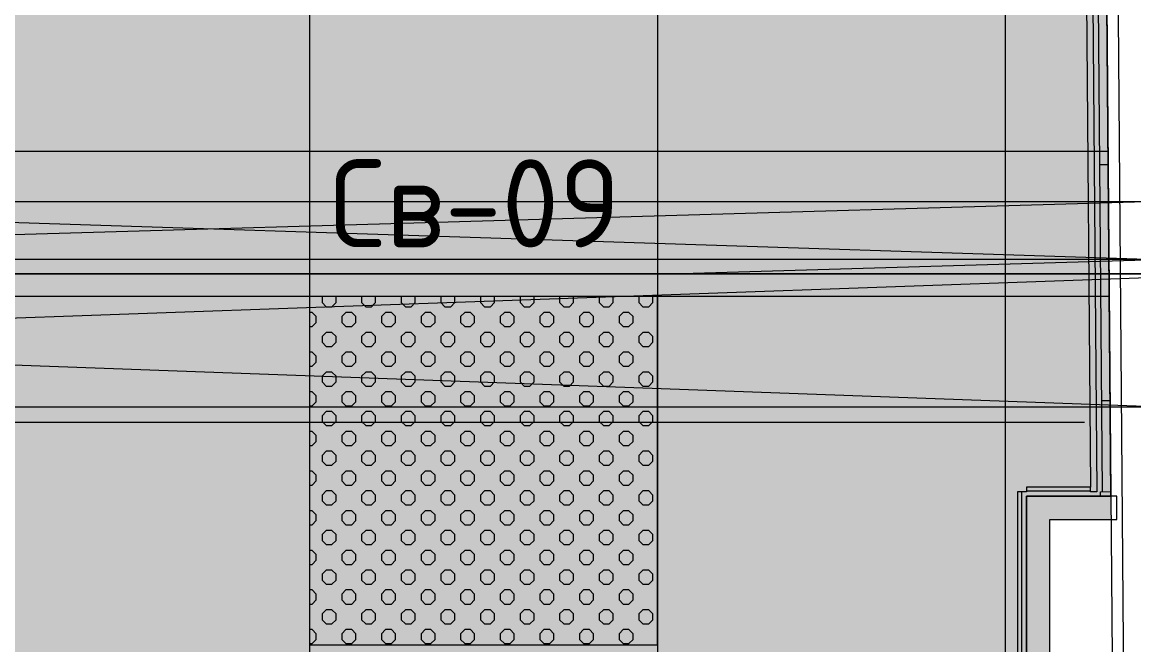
# Model space of a CAD drawing. Header units: millimetres. Extents: x -13069 to 207500, y -71366 to 56785.
# Drawn here: x 171982 to 173898, y 34273 to 35346 of the extents above; entities that cross this region are included whole.
import ezdxf

# ---------------------------------------------------------------- set-up
doc = ezdxf.new("R2010")
doc.units = ezdxf.units.MM
doc.layers.add('PDF _Подложка без мебели', color=7, linetype='Continuous')
doc.layers.add('PDF _Текст', color=7, linetype='Continuous')
doc.layers.add('PDF _Потолки', color=7, linetype='Continuous', lineweight=5, true_color=0x535353)
doc.layers.add('PDF _Ригели', color=7, linetype='Continuous', true_color=0x959595)
doc.layers.add('PDF _светильники', color=7, linetype='Continuous', true_color=0xffffff)
doc.styles.add('PDF GOST Common', font='GOST_Common.ttf')

msp = doc.modelspace()

# ---------------------------------------------------------------- hatches: boundary and pattern name
at = {"layer": 'PDF _Потолки', "true_color": 0xcae6ff, "transparency": 33554559}
msp.add_hatch(color=254, dxfattribs=at).paths.add_polyline_path([(167977.922, 35239.842), (167977.922, 36244.642), (170279.521, 36244.642), (170279.521, 34656.742), (170429.521, 34656.742), (170429.521, 38515.443), (171388.92, 38499.243), (171388.92, 38361.943), (171808.921, 38361.943), (171808.921, 38492.143), (171925.12, 38490.142), (171910.02, 42957.142), (173810.319, 42957.142), (173840.519, 39227.542), (173296.72, 39236.743), (173283.525, 38467.242), (173299.723, 36362.342), (173843.724, 36362.643), (173858.525, 34529.142), (173713.322, 34529.142), (173713.322, 33554.843), (170429.521, 33554.643), (168905.925, 33554.643), (168905.925, 35239.842)])

# ---------------------------------------------------------------- linework, layer by layer
at = {"layer": 'PDF _Подложка без мебели', "lineweight": 18}
for points in [[(173846.824, 38447.042), (173826.823, 38446.942), (173829.222, 38152.542), (173843.724, 36362.643), (173870.42, 33054.142), (173890.422, 33054.241), (174220.42, 33056.942), (174280.424, 33057.443), (174281.022, 32981.442), (174280.424, 33057.443), (174220.42, 33056.942)], [(173890.422, 33054.241), (173863.725, 36362.742), (173808.72, 36362.342), (173823.423, 34545.042), (173713.322, 34545.042), (173713.322, 34537.042), (173697.422, 34537.042), (173697.422, 33570.542), (173007.225, 33570.542), (173007.225, 33389.642), (173862.425, 33389.642), (173862.425, 33404.643)], [(173819.725, 36362.441), (173834.422, 34537.042), (173823.423, 34536.943), (173823.423, 34545.042)], [(173828.721, 36362.441), (173843.425, 34537.042)], [(173853.89, 35099.941), (173841.02, 35099.941)], [(173857.162, 34693.542), (173842.222, 34693.542)], [(173704.319, 34537.042), (173704.319, 33570.542), (173705.424, 33570.542)], [(173823.423, 34538.142), (173713.322, 34538.142)], [(173840.922, 34529.142), (173840.922, 34537.042), (173858.421, 34537.242)]]:
    msp.add_lwpolyline(points, dxfattribs=at)
msp.add_lwpolyline([(173868.724, 34529.142), (173713.322, 34529.142), (173713.322, 33554.643), (173753.324, 33554.643), (173753.324, 34489.143), (173868.724, 34489.143)], close=True, dxfattribs=at)
at = {"layer": 'PDF _Подложка без мебели', "lineweight": 0, "transparency": 33554559}
for points in [[(173753.422, 33554.643), (173713.322, 33554.643), (173753.422, 34529.142), (173713.322, 34529.142)], [(173753.422, 34489.143), (173753.422, 34529.142), (173858.824, 34489.143), (173858.525, 34529.142)]]:
    msp.add_solid(points, dxfattribs=at)
at = {"layer": 'PDF _Потолки', "color": 7, "lineweight": 13}
msp.add_lwpolyline([(167977.922, 35239.842), (168905.925, 35239.842), (168905.925, 33554.643), (170429.521, 33554.643), (173713.322, 33554.843), (173713.322, 34529.142), (173858.525, 34529.142), (173843.724, 36362.643), (173299.723, 36362.342), (173283.525, 38467.242), (173296.72, 39236.743), (173840.519, 39227.542), (173810.319, 42957.142), (171910.02, 42957.142), (171925.12, 38490.142), (171808.921, 38492.143), (171808.921, 38361.943), (171388.92, 38361.943), (171388.92, 38499.243), (170429.521, 38515.443), (170429.521, 34656.742), (170279.624, 34656.742), (170279.624, 36244.642), (167977.922, 36244.642)], close=True, dxfattribs=at)
for points in [[(172476.622, 42957.142), (172476.622, 33554.767)], [(173076.622, 42957.142), (173076.622, 33554.843)], [(173676.622, 36362.542), (173676.622, 33554.843)], [(173855.723, 34873.342), (170429.521, 34873.342)]]:
    msp.add_lwpolyline(points, dxfattribs=at)
at = {"layer": 'PDF _Ригели', "lineweight": 18}
for points in [[(170959.22, 35037.142), (173939.219, 35037.142), (173939.219, 34937.142), (170860.52, 34937.142), (170860.52, 35037.142), (173939.219, 34937.142), (170959.22, 34937.142), (170959.22, 38604.942), (170859.22, 38604.942), (170859.22, 35243.942), (170959.22, 38604.942)], [(168815.025, 35123.942), (173853.721, 35123.942)], [(173939.219, 35037.142), (170860.52, 34947.442)], [(173099.223, 34912.643), (173939.219, 34937.142), (173939.219, 34912.643), (170860.52, 34912.643), (170860.52, 34937.142), (171614.219, 34912.643)], [(174066.819, 34682.643), (167666.819, 34682.643), (167666.819, 34912.643), (174115.824, 34912.643), (174115.824, 34682.643)], [(167666.819, 34912.643), (174122.52, 34676.843)], [(174115.824, 34912.643), (167666.819, 34682.643)], [(168895.024, 34656.742), (173813.322, 34656.742)]]:
    msp.add_lwpolyline(points, dxfattribs=at)
at = {"layer": 'PDF _светильники', "color": 7, "lineweight": 13}
msp.add_lwpolyline([(172477.122, 34273.442), (173077.122, 34273.442), (173077.122, 34873.442), (172477.122, 34873.442)], close=True, dxfattribs=at)
at = {"layer": 'PDF _светильники', "lineweight": 20}
for points in [[(172499.223, 34873.442), (172498.521, 34872.743), (172498.521, 34862.742), (172505.522, 34855.743), (172515.519, 34855.743), (172522.624, 34862.742), (172522.624, 34872.743), (172521.922, 34873.442)], [(172567.424, 34873.442), (172566.722, 34872.743), (172566.722, 34862.742), (172573.82, 34855.743), (172583.824, 34855.743), (172590.922, 34862.742), (172590.922, 34872.743), (172590.22, 34873.442)], [(172635.722, 34873.442), (172635.02, 34872.743), (172635.02, 34862.742), (172642.124, 34855.743), (172652.122, 34855.743), (172659.22, 34862.742), (172659.22, 34872.743), (172658.525, 34873.442)], [(172704.02, 34873.442), (172703.324, 34872.743), (172703.324, 34862.742), (172710.423, 34855.743), (172720.42, 34855.743), (172727.525, 34862.742), (172727.525, 34872.743), (172726.823, 34873.442)], [(172772.325, 34873.442), (172771.623, 34872.743), (172771.623, 34862.742), (172778.721, 34855.743), (172788.725, 34855.743), (172795.719, 34862.742), (172795.719, 34872.743), (172795.024, 34873.442)], [(172840.623, 34873.442), (172839.921, 34872.743), (172839.921, 34862.742), (172847.02, 34855.743), (172857.023, 34855.743), (172864.024, 34862.742), (172864.024, 34872.743), (172863.322, 34873.442)], [(172908.921, 34873.442), (172908.219, 34872.743), (172908.219, 34862.742), (172915.22, 34855.743), (172925.224, 34855.743), (172932.322, 34862.742), (172932.322, 34872.743), (172931.62, 34873.442)], [(172977.122, 34873.442), (172976.524, 34872.743), (172976.524, 34862.742), (172983.525, 34855.743), (172993.522, 34855.743), (173000.621, 34862.742), (173000.621, 34872.743), (172999.925, 34873.442)], [(173045.42, 34873.442), (173044.725, 34872.743), (173044.725, 34862.742), (173051.823, 34855.743), (173061.821, 34855.743), (173068.919, 34862.742), (173068.919, 34872.743), (173068.223, 34873.442)], [(172477.122, 34821.542), (172481.419, 34821.542), (172488.523, 34828.642), (172488.523, 34838.642), (172481.419, 34845.742), (172477.122, 34845.742)], [(172477.122, 34753.242), (172481.419, 34753.242), (172488.523, 34760.342), (172488.523, 34770.342), (172481.419, 34777.442), (172477.122, 34777.442)], [(172477.122, 34685.043), (172481.419, 34685.043), (172488.523, 34692.042), (172488.523, 34702.043), (172481.419, 34709.143), (172477.122, 34709.143)], [(172477.122, 34616.741), (172481.419, 34616.741), (172488.523, 34623.742), (172488.523, 34633.743), (172481.419, 34640.843), (172477.122, 34640.843)], [(172477.122, 34548.442), (172481.419, 34548.442), (172488.523, 34555.541), (172488.523, 34565.542), (172481.419, 34572.543), (172477.122, 34572.543)], [(172477.122, 34480.142), (172481.419, 34480.142), (172488.523, 34487.242), (172488.523, 34497.242), (172481.419, 34504.241), (172477.122, 34504.241)], [(172477.122, 34411.842), (172481.419, 34411.842), (172488.523, 34418.942), (172488.523, 34428.942), (172481.419, 34436.042), (172477.122, 34436.042)], [(172477.122, 34343.542), (172481.419, 34343.542), (172488.523, 34350.642), (172488.523, 34360.642), (172481.419, 34367.742), (172477.122, 34367.742)], [(172477.122, 34275.343), (172481.419, 34275.343), (172488.523, 34282.342), (172488.523, 34292.343), (172481.419, 34299.443), (172477.122, 34299.443)]]:
    msp.add_lwpolyline(points, dxfattribs=at)
for points in [[(172556.724, 34838.642), (172549.723, 34845.742), (172539.72, 34845.742), (172532.621, 34838.642), (172532.621, 34828.642), (172539.72, 34821.542), (172549.723, 34821.542), (172556.724, 34828.642)], [(172625.022, 34838.642), (172618.022, 34845.742), (172608.024, 34845.742), (172600.92, 34838.642), (172600.92, 34828.642), (172608.024, 34821.542), (172618.022, 34821.542), (172625.022, 34828.642)], [(172693.321, 34838.642), (172686.222, 34845.742), (172676.225, 34845.742), (172669.224, 34838.642), (172669.224, 34828.642), (172676.225, 34821.542), (172686.222, 34821.542), (172693.321, 34828.642)], [(172761.619, 34838.642), (172754.521, 34845.742), (172744.523, 34845.742), (172737.522, 34838.642), (172737.522, 34828.642), (172744.523, 34821.542), (172754.521, 34821.542), (172761.619, 34828.642)], [(172829.924, 34838.642), (172822.819, 34845.742), (172812.822, 34845.742), (172805.723, 34838.642), (172805.723, 34828.642), (172812.822, 34821.542), (172822.819, 34821.542), (172829.924, 34828.642)], [(172898.222, 34838.642), (172891.124, 34845.742), (172881.12, 34845.742), (172874.021, 34838.642), (172874.021, 34828.642), (172881.12, 34821.542), (172891.124, 34821.542), (172898.222, 34828.642)], [(172966.52, 34838.642), (172959.422, 34845.742), (172949.424, 34845.742), (172942.32, 34838.642), (172942.32, 34828.642), (172949.424, 34821.542), (172959.422, 34821.542), (172966.52, 34828.642)], [(173034.721, 34838.642), (173027.72, 34845.742), (173017.723, 34845.742), (173010.624, 34838.642), (173010.624, 34828.642), (173017.723, 34821.542), (173027.72, 34821.542), (173034.721, 34828.642)], [(172522.624, 34804.542), (172515.519, 34811.543), (172505.522, 34811.543), (172498.521, 34804.542), (172498.521, 34794.541), (172505.522, 34787.441), (172515.519, 34787.441), (172522.624, 34794.541)], [(172590.922, 34804.542), (172583.824, 34811.543), (172573.82, 34811.543), (172566.722, 34804.542), (172566.722, 34794.541), (172573.82, 34787.441), (172583.824, 34787.441), (172590.922, 34794.541)], [(172659.22, 34804.542), (172652.122, 34811.543), (172642.124, 34811.543), (172635.02, 34804.542), (172635.02, 34794.541), (172642.124, 34787.441), (172652.122, 34787.441), (172659.22, 34794.541)], [(172727.525, 34804.542), (172720.42, 34811.543), (172710.423, 34811.543), (172703.324, 34804.542), (172703.324, 34794.541), (172710.423, 34787.441), (172720.42, 34787.441), (172727.525, 34794.541)], [(172795.719, 34804.542), (172788.725, 34811.543), (172778.721, 34811.543), (172771.623, 34804.542), (172771.623, 34794.541), (172778.721, 34787.441), (172788.725, 34787.441), (172795.719, 34794.541)], [(172864.024, 34804.542), (172857.023, 34811.543), (172847.02, 34811.543), (172839.921, 34804.542), (172839.921, 34794.541), (172847.02, 34787.441), (172857.023, 34787.441), (172864.024, 34794.541)], [(172932.322, 34804.542), (172925.224, 34811.543), (172915.22, 34811.543), (172908.219, 34804.542), (172908.219, 34794.541), (172915.22, 34787.441), (172925.224, 34787.441), (172932.322, 34794.541)], [(173000.621, 34804.542), (172993.522, 34811.543), (172983.525, 34811.543), (172976.524, 34804.542), (172976.524, 34794.541), (172983.525, 34787.441), (172993.522, 34787.441), (173000.621, 34794.541)], [(173068.919, 34804.542), (173061.821, 34811.543), (173051.823, 34811.543), (173044.725, 34804.542), (173044.725, 34794.541), (173051.823, 34787.441), (173061.821, 34787.441), (173068.919, 34794.541)], [(172556.724, 34770.342), (172549.723, 34777.442), (172539.72, 34777.442), (172532.621, 34770.342), (172532.621, 34760.342), (172539.72, 34753.242), (172549.723, 34753.242), (172556.724, 34760.342)], [(172625.022, 34770.342), (172618.022, 34777.442), (172608.024, 34777.442), (172600.92, 34770.342), (172600.92, 34760.342), (172608.024, 34753.242), (172618.022, 34753.242), (172625.022, 34760.342)], [(172693.321, 34770.342), (172686.222, 34777.442), (172676.225, 34777.442), (172669.224, 34770.342), (172669.224, 34760.342), (172676.225, 34753.242), (172686.222, 34753.242), (172693.321, 34760.342)], [(172761.619, 34770.342), (172754.521, 34777.442), (172744.523, 34777.442), (172737.522, 34770.342), (172737.522, 34760.342), (172744.523, 34753.242), (172754.521, 34753.242), (172761.619, 34760.342)], [(172829.924, 34770.342), (172822.819, 34777.442), (172812.822, 34777.442), (172805.723, 34770.342), (172805.723, 34760.342), (172812.822, 34753.242), (172822.819, 34753.242), (172829.924, 34760.342)], [(172898.222, 34770.342), (172891.124, 34777.442), (172881.12, 34777.442), (172874.021, 34770.342), (172874.021, 34760.342), (172881.12, 34753.242), (172891.124, 34753.242), (172898.222, 34760.342)], [(172966.52, 34770.342), (172959.422, 34777.442), (172949.424, 34777.442), (172942.32, 34770.342), (172942.32, 34760.342), (172949.424, 34753.242), (172959.422, 34753.242), (172966.52, 34760.342)], [(173034.721, 34770.342), (173027.72, 34777.442), (173017.723, 34777.442), (173010.624, 34770.342), (173010.624, 34760.342), (173017.723, 34753.242), (173027.72, 34753.242), (173034.721, 34760.342)], [(172522.624, 34736.242), (172515.519, 34743.243), (172505.522, 34743.243), (172498.521, 34736.242), (172498.521, 34726.242), (172505.522, 34719.142), (172515.519, 34719.142), (172522.624, 34726.242)], [(172590.922, 34736.242), (172583.824, 34743.243), (172573.82, 34743.243), (172566.722, 34736.242), (172566.722, 34726.242), (172573.82, 34719.142), (172583.824, 34719.142), (172590.922, 34726.242)], [(172659.22, 34736.242), (172652.122, 34743.243), (172642.124, 34743.243), (172635.02, 34736.242), (172635.02, 34726.242), (172642.124, 34719.142), (172652.122, 34719.142), (172659.22, 34726.242)], [(172727.525, 34736.242), (172720.42, 34743.243), (172710.423, 34743.243), (172703.324, 34736.242), (172703.324, 34726.242), (172710.423, 34719.142), (172720.42, 34719.142), (172727.525, 34726.242)], [(172795.719, 34736.242), (172788.725, 34743.243), (172778.721, 34743.243), (172771.623, 34736.242), (172771.623, 34726.242), (172778.721, 34719.142), (172788.725, 34719.142), (172795.719, 34726.242)], [(172864.024, 34736.242), (172857.023, 34743.243), (172847.02, 34743.243), (172839.921, 34736.242), (172839.921, 34726.242), (172847.02, 34719.142), (172857.023, 34719.142), (172864.024, 34726.242)], [(172932.322, 34736.242), (172925.224, 34743.243), (172915.22, 34743.243), (172908.219, 34736.242), (172908.219, 34726.242), (172915.22, 34719.142), (172925.224, 34719.142), (172932.322, 34726.242)], [(173000.621, 34736.242), (172993.522, 34743.243), (172983.525, 34743.243), (172976.524, 34736.242), (172976.524, 34726.242), (172983.525, 34719.142), (172993.522, 34719.142), (173000.621, 34726.242)], [(173068.919, 34736.242), (173061.821, 34743.243), (173051.823, 34743.243), (173044.725, 34736.242), (173044.725, 34726.242), (173051.823, 34719.142), (173061.821, 34719.142), (173068.919, 34726.242)], [(172556.724, 34702.043), (172549.723, 34709.143), (172539.72, 34709.143), (172532.621, 34702.043), (172532.621, 34692.042), (172539.72, 34685.043), (172549.723, 34685.043), (172556.724, 34692.042)], [(172625.022, 34702.043), (172618.022, 34709.143), (172608.024, 34709.143), (172600.92, 34702.043), (172600.92, 34692.042), (172608.024, 34685.043), (172618.022, 34685.043), (172625.022, 34692.042)], [(172693.321, 34702.043), (172686.222, 34709.143), (172676.225, 34709.143), (172669.224, 34702.043), (172669.224, 34692.042), (172676.225, 34685.043), (172686.222, 34685.043), (172693.321, 34692.042)], [(172761.619, 34702.043), (172754.521, 34709.143), (172744.523, 34709.143), (172737.522, 34702.043), (172737.522, 34692.042), (172744.523, 34685.043), (172754.521, 34685.043), (172761.619, 34692.042)], [(172829.924, 34702.043), (172822.819, 34709.143), (172812.822, 34709.143), (172805.723, 34702.043), (172805.723, 34692.042), (172812.822, 34685.043), (172822.819, 34685.043), (172829.924, 34692.042)], [(172898.222, 34702.043), (172891.124, 34709.143), (172881.12, 34709.143), (172874.021, 34702.043), (172874.021, 34692.042), (172881.12, 34685.043), (172891.124, 34685.043), (172898.222, 34692.042)], [(172966.52, 34702.043), (172959.422, 34709.143), (172949.424, 34709.143), (172942.32, 34702.043), (172942.32, 34692.042), (172949.424, 34685.043), (172959.422, 34685.043), (172966.52, 34692.042)], [(173034.721, 34702.043), (173027.72, 34709.143), (173017.723, 34709.143), (173010.624, 34702.043), (173010.624, 34692.042), (173017.723, 34685.043), (173027.72, 34685.043), (173034.721, 34692.042)], [(172522.624, 34667.942), (172515.519, 34675.042), (172505.522, 34675.042), (172498.521, 34667.942), (172498.521, 34657.942), (172505.522, 34650.842), (172515.519, 34650.842), (172522.624, 34657.942)], [(172590.922, 34667.942), (172583.824, 34675.042), (172573.82, 34675.042), (172566.722, 34667.942), (172566.722, 34657.942), (172573.82, 34650.842), (172583.824, 34650.842), (172590.922, 34657.942)], [(172659.22, 34667.942), (172652.122, 34675.042), (172642.124, 34675.042), (172635.02, 34667.942), (172635.02, 34657.942), (172642.124, 34650.842), (172652.122, 34650.842), (172659.22, 34657.942)], [(172727.525, 34667.942), (172720.42, 34675.042), (172710.423, 34675.042), (172703.324, 34667.942), (172703.324, 34657.942), (172710.423, 34650.842), (172720.42, 34650.842), (172727.525, 34657.942)], [(172795.719, 34667.942), (172788.725, 34675.042), (172778.721, 34675.042), (172771.623, 34667.942), (172771.623, 34657.942), (172778.721, 34650.842), (172788.725, 34650.842), (172795.719, 34657.942)], [(172864.024, 34667.942), (172857.023, 34675.042), (172847.02, 34675.042), (172839.921, 34667.942), (172839.921, 34657.942), (172847.02, 34650.842), (172857.023, 34650.842), (172864.024, 34657.942)], [(172932.322, 34667.942), (172925.224, 34675.042), (172915.22, 34675.042), (172908.219, 34667.942), (172908.219, 34657.942), (172915.22, 34650.842), (172925.224, 34650.842), (172932.322, 34657.942)], [(173000.621, 34667.942), (172993.522, 34675.042), (172983.525, 34675.042), (172976.524, 34667.942), (172976.524, 34657.942), (172983.525, 34650.842), (172993.522, 34650.842), (173000.621, 34657.942)], [(173068.919, 34667.942), (173061.821, 34675.042), (173051.823, 34675.042), (173044.725, 34667.942), (173044.725, 34657.942), (173051.823, 34650.842), (173061.821, 34650.842), (173068.919, 34657.942)], [(172556.724, 34633.743), (172549.723, 34640.843), (172539.72, 34640.843), (172532.621, 34633.743), (172532.621, 34623.742), (172539.72, 34616.741), (172549.723, 34616.741), (172556.724, 34623.742)], [(172625.022, 34633.743), (172618.022, 34640.843), (172608.024, 34640.843), (172600.92, 34633.743), (172600.92, 34623.742), (172608.024, 34616.741), (172618.022, 34616.741), (172625.022, 34623.742)], [(172693.321, 34633.743), (172686.222, 34640.843), (172676.225, 34640.843), (172669.224, 34633.743), (172669.224, 34623.742), (172676.225, 34616.741), (172686.222, 34616.741), (172693.321, 34623.742)], [(172761.619, 34633.743), (172754.521, 34640.843), (172744.523, 34640.843), (172737.522, 34633.743), (172737.522, 34623.742), (172744.523, 34616.741), (172754.521, 34616.741), (172761.619, 34623.742)], [(172829.924, 34633.743), (172822.819, 34640.843), (172812.822, 34640.843), (172805.723, 34633.743), (172805.723, 34623.742), (172812.822, 34616.741), (172822.819, 34616.741), (172829.924, 34623.742)], [(172898.222, 34633.743), (172891.124, 34640.843), (172881.12, 34640.843), (172874.021, 34633.743), (172874.021, 34623.742), (172881.12, 34616.741), (172891.124, 34616.741), (172898.222, 34623.742)], [(172966.52, 34633.743), (172959.422, 34640.843), (172949.424, 34640.843), (172942.32, 34633.743), (172942.32, 34623.742), (172949.424, 34616.741), (172959.422, 34616.741), (172966.52, 34623.742)], [(173034.721, 34633.743), (173027.72, 34640.843), (173017.723, 34640.843), (173010.624, 34633.743), (173010.624, 34623.742), (173017.723, 34616.741), (173027.72, 34616.741), (173034.721, 34623.742)], [(172522.624, 34599.642), (172515.519, 34606.742), (172505.522, 34606.742), (172498.521, 34599.642), (172498.521, 34589.642), (172505.522, 34582.542), (172515.519, 34582.542), (172522.624, 34589.642)], [(172590.922, 34599.642), (172583.824, 34606.742), (172573.82, 34606.742), (172566.722, 34599.642), (172566.722, 34589.642), (172573.82, 34582.542), (172583.824, 34582.542), (172590.922, 34589.642)], [(172659.22, 34599.642), (172652.122, 34606.742), (172642.124, 34606.742), (172635.02, 34599.642), (172635.02, 34589.642), (172642.124, 34582.542), (172652.122, 34582.542), (172659.22, 34589.642)], [(172727.525, 34599.642), (172720.42, 34606.742), (172710.423, 34606.742), (172703.324, 34599.642), (172703.324, 34589.642), (172710.423, 34582.542), (172720.42, 34582.542), (172727.525, 34589.642)], [(172795.719, 34599.642), (172788.725, 34606.742), (172778.721, 34606.742), (172771.623, 34599.642), (172771.623, 34589.642), (172778.721, 34582.542), (172788.725, 34582.542), (172795.719, 34589.642)], [(172864.024, 34599.642), (172857.023, 34606.742), (172847.02, 34606.742), (172839.921, 34599.642), (172839.921, 34589.642), (172847.02, 34582.542), (172857.023, 34582.542), (172864.024, 34589.642)], [(172932.322, 34599.642), (172925.224, 34606.742), (172915.22, 34606.742), (172908.219, 34599.642), (172908.219, 34589.642), (172915.22, 34582.542), (172925.224, 34582.542), (172932.322, 34589.642)], [(173000.621, 34599.642), (172993.522, 34606.742), (172983.525, 34606.742), (172976.524, 34599.642), (172976.524, 34589.642), (172983.525, 34582.542), (172993.522, 34582.542), (173000.621, 34589.642)], [(173068.919, 34599.642), (173061.821, 34606.742), (173051.823, 34606.742), (173044.725, 34599.642), (173044.725, 34589.642), (173051.823, 34582.542), (173061.821, 34582.542), (173068.919, 34589.642)], [(172556.724, 34565.542), (172549.723, 34572.543), (172539.72, 34572.543), (172532.621, 34565.542), (172532.621, 34555.541), (172539.72, 34548.442), (172549.723, 34548.442), (172556.724, 34555.541)], [(172625.022, 34565.542), (172618.022, 34572.543), (172608.024, 34572.543), (172600.92, 34565.542), (172600.92, 34555.541), (172608.024, 34548.442), (172618.022, 34548.442), (172625.022, 34555.541)], [(172693.321, 34565.542), (172686.222, 34572.543), (172676.225, 34572.543), (172669.224, 34565.542), (172669.224, 34555.541), (172676.225, 34548.442), (172686.222, 34548.442), (172693.321, 34555.541)], [(172761.619, 34565.542), (172754.521, 34572.543), (172744.523, 34572.543), (172737.522, 34565.542), (172737.522, 34555.541), (172744.523, 34548.442), (172754.521, 34548.442), (172761.619, 34555.541)], [(172829.924, 34565.542), (172822.819, 34572.543), (172812.822, 34572.543), (172805.723, 34565.542), (172805.723, 34555.541), (172812.822, 34548.442), (172822.819, 34548.442), (172829.924, 34555.541)], [(172898.222, 34565.542), (172891.124, 34572.543), (172881.12, 34572.543), (172874.021, 34565.542), (172874.021, 34555.541), (172881.12, 34548.442), (172891.124, 34548.442), (172898.222, 34555.541)], [(172966.52, 34565.542), (172959.422, 34572.543), (172949.424, 34572.543), (172942.32, 34565.542), (172942.32, 34555.541), (172949.424, 34548.442), (172959.422, 34548.442), (172966.52, 34555.541)], [(173034.721, 34565.542), (173027.72, 34572.543), (173017.723, 34572.543), (173010.624, 34565.542), (173010.624, 34555.541), (173017.723, 34548.442), (173027.72, 34548.442), (173034.721, 34555.541)], [(172522.624, 34531.343), (172515.519, 34538.442), (172505.522, 34538.442), (172498.521, 34531.343), (172498.521, 34521.342), (172505.522, 34514.242), (172515.519, 34514.242), (172522.624, 34521.342)], [(172590.922, 34531.343), (172583.824, 34538.442), (172573.82, 34538.442), (172566.722, 34531.343), (172566.722, 34521.342), (172573.82, 34514.242), (172583.824, 34514.242), (172590.922, 34521.342)], [(172659.22, 34531.343), (172652.122, 34538.442), (172642.124, 34538.442), (172635.02, 34531.343), (172635.02, 34521.342), (172642.124, 34514.242), (172652.122, 34514.242), (172659.22, 34521.342)], [(172727.525, 34531.343), (172720.42, 34538.442), (172710.423, 34538.442), (172703.324, 34531.343), (172703.324, 34521.342), (172710.423, 34514.242), (172720.42, 34514.242), (172727.525, 34521.342)], [(172795.719, 34531.343), (172788.725, 34538.442), (172778.721, 34538.442), (172771.623, 34531.343), (172771.623, 34521.342), (172778.721, 34514.242), (172788.725, 34514.242), (172795.719, 34521.342)], [(172864.024, 34531.343), (172857.023, 34538.442), (172847.02, 34538.442), (172839.921, 34531.343), (172839.921, 34521.342), (172847.02, 34514.242), (172857.023, 34514.242), (172864.024, 34521.342)], [(172932.322, 34531.343), (172925.224, 34538.442), (172915.22, 34538.442), (172908.219, 34531.343), (172908.219, 34521.342), (172915.22, 34514.242), (172925.224, 34514.242), (172932.322, 34521.342)], [(173000.621, 34531.343), (172993.522, 34538.442), (172983.525, 34538.442), (172976.524, 34531.343), (172976.524, 34521.342), (172983.525, 34514.242), (172993.522, 34514.242), (173000.621, 34521.342)], [(173068.919, 34531.343), (173061.821, 34538.442), (173051.823, 34538.442), (173044.725, 34531.343), (173044.725, 34521.342), (173051.823, 34514.242), (173061.821, 34514.242), (173068.919, 34521.342)], [(172556.724, 34497.242), (172549.723, 34504.241), (172539.72, 34504.241), (172532.621, 34497.242), (172532.621, 34487.242), (172539.72, 34480.142), (172549.723, 34480.142), (172556.724, 34487.242)], [(172625.022, 34497.242), (172618.022, 34504.241), (172608.024, 34504.241), (172600.92, 34497.242), (172600.92, 34487.242), (172608.024, 34480.142), (172618.022, 34480.142), (172625.022, 34487.242)], [(172693.321, 34497.242), (172686.222, 34504.241), (172676.225, 34504.241), (172669.224, 34497.242), (172669.224, 34487.242), (172676.225, 34480.142), (172686.222, 34480.142), (172693.321, 34487.242)], [(172761.619, 34497.242), (172754.521, 34504.241), (172744.523, 34504.241), (172737.522, 34497.242), (172737.522, 34487.242), (172744.523, 34480.142), (172754.521, 34480.142), (172761.619, 34487.242)], [(172829.924, 34497.242), (172822.819, 34504.241), (172812.822, 34504.241), (172805.723, 34497.242), (172805.723, 34487.242), (172812.822, 34480.142), (172822.819, 34480.142), (172829.924, 34487.242)], [(172898.222, 34497.242), (172891.124, 34504.241), (172881.12, 34504.241), (172874.021, 34497.242), (172874.021, 34487.242), (172881.12, 34480.142), (172891.124, 34480.142), (172898.222, 34487.242)], [(172966.52, 34497.242), (172959.422, 34504.241), (172949.424, 34504.241), (172942.32, 34497.242), (172942.32, 34487.242), (172949.424, 34480.142), (172959.422, 34480.142), (172966.52, 34487.242)], [(173034.721, 34497.242), (173027.72, 34504.241), (173017.723, 34504.241), (173010.624, 34497.242), (173010.624, 34487.242), (173017.723, 34480.142), (173027.72, 34480.142), (173034.721, 34487.242)], [(172522.624, 34463.043), (172515.519, 34470.143), (172505.522, 34470.143), (172498.521, 34463.043), (172498.521, 34453.042), (172505.522, 34446.043), (172515.519, 34446.043), (172522.624, 34453.042)], [(172590.922, 34463.043), (172583.824, 34470.143), (172573.82, 34470.143), (172566.722, 34463.043), (172566.722, 34453.042), (172573.82, 34446.043), (172583.824, 34446.043), (172590.922, 34453.042)], [(172659.22, 34463.043), (172652.122, 34470.143), (172642.124, 34470.143), (172635.02, 34463.043), (172635.02, 34453.042), (172642.124, 34446.043), (172652.122, 34446.043), (172659.22, 34453.042)], [(172727.525, 34463.043), (172720.42, 34470.143), (172710.423, 34470.143), (172703.324, 34463.043), (172703.324, 34453.042), (172710.423, 34446.043), (172720.42, 34446.043), (172727.525, 34453.042)], [(172795.719, 34463.043), (172788.725, 34470.143), (172778.721, 34470.143), (172771.623, 34463.043), (172771.623, 34453.042), (172778.721, 34446.043), (172788.725, 34446.043), (172795.719, 34453.042)], [(172864.024, 34463.043), (172857.023, 34470.143), (172847.02, 34470.143), (172839.921, 34463.043), (172839.921, 34453.042), (172847.02, 34446.043), (172857.023, 34446.043), (172864.024, 34453.042)], [(172932.322, 34463.043), (172925.224, 34470.143), (172915.22, 34470.143), (172908.219, 34463.043), (172908.219, 34453.042), (172915.22, 34446.043), (172925.224, 34446.043), (172932.322, 34453.042)], [(173000.621, 34463.043), (172993.522, 34470.143), (172983.525, 34470.143), (172976.524, 34463.043), (172976.524, 34453.042), (172983.525, 34446.043), (172993.522, 34446.043), (173000.621, 34453.042)], [(173068.919, 34463.043), (173061.821, 34470.143), (173051.823, 34470.143), (173044.725, 34463.043), (173044.725, 34453.042), (173051.823, 34446.043), (173061.821, 34446.043), (173068.919, 34453.042)], [(172556.724, 34428.942), (172549.723, 34436.042), (172539.72, 34436.042), (172532.621, 34428.942), (172532.621, 34418.942), (172539.72, 34411.842), (172549.723, 34411.842), (172556.724, 34418.942)], [(172625.022, 34428.942), (172618.022, 34436.042), (172608.024, 34436.042), (172600.92, 34428.942), (172600.92, 34418.942), (172608.024, 34411.842), (172618.022, 34411.842), (172625.022, 34418.942)], [(172693.321, 34428.942), (172686.222, 34436.042), (172676.225, 34436.042), (172669.224, 34428.942), (172669.224, 34418.942), (172676.225, 34411.842), (172686.222, 34411.842), (172693.321, 34418.942)], [(172761.619, 34428.942), (172754.521, 34436.042), (172744.523, 34436.042), (172737.522, 34428.942), (172737.522, 34418.942), (172744.523, 34411.842), (172754.521, 34411.842), (172761.619, 34418.942)], [(172829.924, 34428.942), (172822.819, 34436.042), (172812.822, 34436.042), (172805.723, 34428.942), (172805.723, 34418.942), (172812.822, 34411.842), (172822.819, 34411.842), (172829.924, 34418.942)], [(172898.222, 34428.942), (172891.124, 34436.042), (172881.12, 34436.042), (172874.021, 34428.942), (172874.021, 34418.942), (172881.12, 34411.842), (172891.124, 34411.842), (172898.222, 34418.942)], [(172966.52, 34428.942), (172959.422, 34436.042), (172949.424, 34436.042), (172942.32, 34428.942), (172942.32, 34418.942), (172949.424, 34411.842), (172959.422, 34411.842), (172966.52, 34418.942)], [(173034.721, 34428.942), (173027.72, 34436.042), (173017.723, 34436.042), (173010.624, 34428.942), (173010.624, 34418.942), (173017.723, 34411.842), (173027.72, 34411.842), (173034.721, 34418.942)], [(172522.624, 34394.743), (172515.519, 34401.843), (172505.522, 34401.843), (172498.521, 34394.743), (172498.521, 34384.742), (172505.522, 34377.741), (172515.519, 34377.741), (172522.624, 34384.742)], [(172590.922, 34394.743), (172583.824, 34401.843), (172573.82, 34401.843), (172566.722, 34394.743), (172566.722, 34384.742), (172573.82, 34377.741), (172583.824, 34377.741), (172590.922, 34384.742)], [(172659.22, 34394.743), (172652.122, 34401.843), (172642.124, 34401.843), (172635.02, 34394.743), (172635.02, 34384.742), (172642.124, 34377.741), (172652.122, 34377.741), (172659.22, 34384.742)], [(172727.525, 34394.743), (172720.42, 34401.843), (172710.423, 34401.843), (172703.324, 34394.743), (172703.324, 34384.742), (172710.423, 34377.741), (172720.42, 34377.741), (172727.525, 34384.742)], [(172795.719, 34394.743), (172788.725, 34401.843), (172778.721, 34401.843), (172771.623, 34394.743), (172771.623, 34384.742), (172778.721, 34377.741), (172788.725, 34377.741), (172795.719, 34384.742)], [(172864.024, 34394.743), (172857.023, 34401.843), (172847.02, 34401.843), (172839.921, 34394.743), (172839.921, 34384.742), (172847.02, 34377.741), (172857.023, 34377.741), (172864.024, 34384.742)], [(172932.322, 34394.743), (172925.224, 34401.843), (172915.22, 34401.843), (172908.219, 34394.743), (172908.219, 34384.742), (172915.22, 34377.741), (172925.224, 34377.741), (172932.322, 34384.742)], [(173000.621, 34394.743), (172993.522, 34401.843), (172983.525, 34401.843), (172976.524, 34394.743), (172976.524, 34384.742), (172983.525, 34377.741), (172993.522, 34377.741), (173000.621, 34384.742)], [(173068.919, 34394.743), (173061.821, 34401.843), (173051.823, 34401.843), (173044.725, 34394.743), (173044.725, 34384.742), (173051.823, 34377.741), (173061.821, 34377.741), (173068.919, 34384.742)], [(172556.724, 34360.642), (172549.723, 34367.742), (172539.72, 34367.742), (172532.621, 34360.642), (172532.621, 34350.642), (172539.72, 34343.542), (172549.723, 34343.542), (172556.724, 34350.642)], [(172625.022, 34360.642), (172618.022, 34367.742), (172608.024, 34367.742), (172600.92, 34360.642), (172600.92, 34350.642), (172608.024, 34343.542), (172618.022, 34343.542), (172625.022, 34350.642)], [(172693.321, 34360.642), (172686.222, 34367.742), (172676.225, 34367.742), (172669.224, 34360.642), (172669.224, 34350.642), (172676.225, 34343.542), (172686.222, 34343.542), (172693.321, 34350.642)], [(172761.619, 34360.642), (172754.521, 34367.742), (172744.523, 34367.742), (172737.522, 34360.642), (172737.522, 34350.642), (172744.523, 34343.542), (172754.521, 34343.542), (172761.619, 34350.642)], [(172829.924, 34360.642), (172822.819, 34367.742), (172812.822, 34367.742), (172805.723, 34360.642), (172805.723, 34350.642), (172812.822, 34343.542), (172822.819, 34343.542), (172829.924, 34350.642)], [(172898.222, 34360.642), (172891.124, 34367.742), (172881.12, 34367.742), (172874.021, 34360.642), (172874.021, 34350.642), (172881.12, 34343.542), (172891.124, 34343.542), (172898.222, 34350.642)], [(172966.52, 34360.642), (172959.422, 34367.742), (172949.424, 34367.742), (172942.32, 34360.642), (172942.32, 34350.642), (172949.424, 34343.542), (172959.422, 34343.542), (172966.52, 34350.642)], [(173034.721, 34360.642), (173027.72, 34367.742), (173017.723, 34367.742), (173010.624, 34360.642), (173010.624, 34350.642), (173017.723, 34343.542), (173027.72, 34343.542), (173034.721, 34350.642)], [(172522.624, 34326.542), (172515.519, 34333.543), (172505.522, 34333.543), (172498.521, 34326.542), (172498.521, 34316.542), (172505.522, 34309.442), (172515.519, 34309.442), (172522.624, 34316.542)], [(172590.922, 34326.542), (172583.824, 34333.543), (172573.82, 34333.543), (172566.722, 34326.542), (172566.722, 34316.542), (172573.82, 34309.442), (172583.824, 34309.442), (172590.922, 34316.542)], [(172659.22, 34326.542), (172652.122, 34333.543), (172642.124, 34333.543), (172635.02, 34326.542), (172635.02, 34316.542), (172642.124, 34309.442), (172652.122, 34309.442), (172659.22, 34316.542)], [(172727.525, 34326.542), (172720.42, 34333.543), (172710.423, 34333.543), (172703.324, 34326.542), (172703.324, 34316.542), (172710.423, 34309.442), (172720.42, 34309.442), (172727.525, 34316.542)], [(172795.719, 34326.542), (172788.725, 34333.543), (172778.721, 34333.543), (172771.623, 34326.542), (172771.623, 34316.542), (172778.721, 34309.442), (172788.725, 34309.442), (172795.719, 34316.542)], [(172864.024, 34326.542), (172857.023, 34333.543), (172847.02, 34333.543), (172839.921, 34326.542), (172839.921, 34316.542), (172847.02, 34309.442), (172857.023, 34309.442), (172864.024, 34316.542)], [(172932.322, 34326.542), (172925.224, 34333.543), (172915.22, 34333.543), (172908.219, 34326.542), (172908.219, 34316.542), (172915.22, 34309.442), (172925.224, 34309.442), (172932.322, 34316.542)], [(173000.621, 34326.542), (172993.522, 34333.543), (172983.525, 34333.543), (172976.524, 34326.542), (172976.524, 34316.542), (172983.525, 34309.442), (172993.522, 34309.442), (173000.621, 34316.542)], [(173068.919, 34326.542), (173061.821, 34333.543), (173051.823, 34333.543), (173044.725, 34326.542), (173044.725, 34316.542), (173051.823, 34309.442), (173061.821, 34309.442), (173068.919, 34316.542)], [(172556.724, 34292.343), (172549.723, 34299.443), (172539.72, 34299.443), (172532.621, 34292.343), (172532.621, 34282.342), (172539.72, 34275.343), (172549.723, 34275.343), (172556.724, 34282.342)], [(172625.022, 34292.343), (172618.022, 34299.443), (172608.024, 34299.443), (172600.92, 34292.343), (172600.92, 34282.342), (172608.024, 34275.343), (172618.022, 34275.343), (172625.022, 34282.342)], [(172693.321, 34292.343), (172686.222, 34299.443), (172676.225, 34299.443), (172669.224, 34292.343), (172669.224, 34282.342), (172676.225, 34275.343), (172686.222, 34275.343), (172693.321, 34282.342)], [(172761.619, 34292.343), (172754.521, 34299.443), (172744.523, 34299.443), (172737.522, 34292.343), (172737.522, 34282.342), (172744.523, 34275.343), (172754.521, 34275.343), (172761.619, 34282.342)], [(172829.924, 34292.343), (172822.819, 34299.443), (172812.822, 34299.443), (172805.723, 34292.343), (172805.723, 34282.342), (172812.822, 34275.343), (172822.819, 34275.343), (172829.924, 34282.342)], [(172898.222, 34292.343), (172891.124, 34299.443), (172881.12, 34299.443), (172874.021, 34292.343), (172874.021, 34282.342), (172881.12, 34275.343), (172891.124, 34275.343), (172898.222, 34282.342)], [(172966.52, 34292.343), (172959.422, 34299.443), (172949.424, 34299.443), (172942.32, 34292.343), (172942.32, 34282.342), (172949.424, 34275.343), (172959.422, 34275.343), (172966.52, 34282.342)], [(173034.721, 34292.343), (173027.72, 34299.443), (173017.723, 34299.443), (173010.624, 34292.343), (173010.624, 34282.342), (173017.723, 34275.343), (173027.72, 34275.343), (173034.721, 34282.342)]]:
    msp.add_lwpolyline(points, close=True, dxfattribs=at)
at = {"layer": 'PDF _светильники', "color": 53, "lineweight": 0, "true_color": 0xf7e046, "transparency": 33554559}
msp.add_solid([(172477.122, 34273.442), (173077.122, 34273.442), (172477.122, 34873.442), (173077.122, 34873.442)], dxfattribs=at)

# ---------------------------------------------------------------- texts
at = {"layer": 'PDF _Текст', "insert": (172511.857, 35033.83), "char_height": 151.5063, "attachment_point": 4, "style": 'PDF GOST Common'}
msp.add_mtext('Св-09', dxfattribs=at)

doc.saveas('drawing.dxf')
